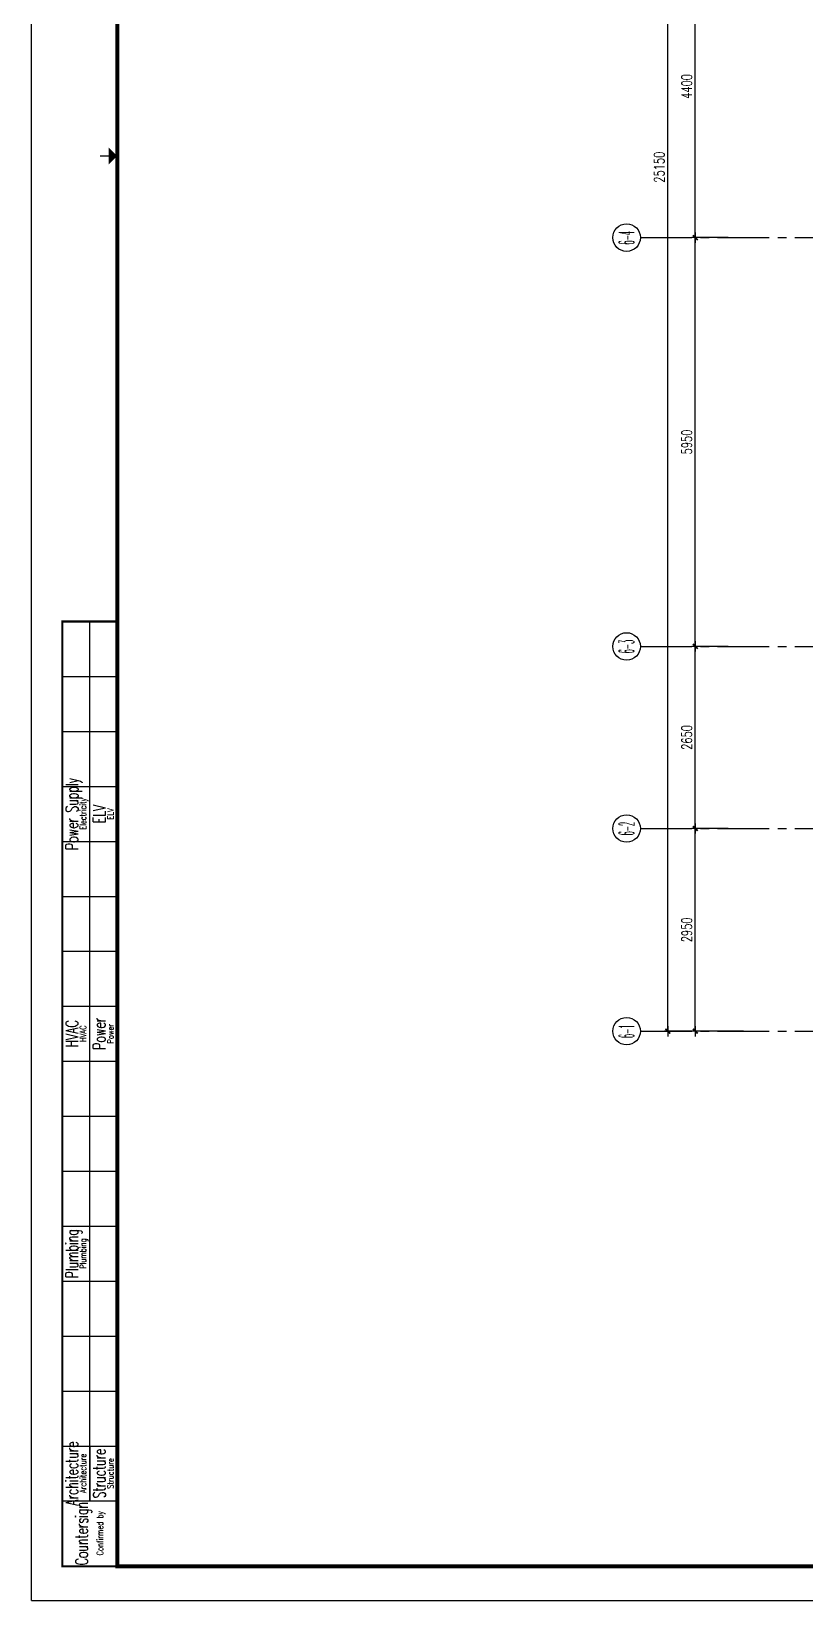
# Model space of a CAD drawing. Extents: x -176901 to -116100, y 26213 to 68263.
# Drawn here: x -176901 to -165633, y 26213 to 49052 of the extents above; entities that cross this region are included whole.
import ezdxf
from ezdxf.enums import TextEntityAlignment as Align

# ---------------------------------------------------------------- set-up
doc = ezdxf.new("R2010")
doc.units = 0
doc.header["$LTSCALE"] = 1000
doc.header["$MEASUREMENT"] = 0
doc.linetypes.add('ACAD_ISO08W100', pattern=[36, 24, -3, 6, -3])
doc.linetypes.add('Plans$0$CENTER2', pattern=[1.125, 0.75, -0.125, 0.125, -0.125])
doc.layers.get('0').update_dxf_attribs({"linetype": 'CONTINUOUS'})
doc.layers.get('Defpoints').update_dxf_attribs({"linetype": 'CONTINUOUS'})
for name, color, linetype in [('A-AXIS', 3, 'CONTINUOUS'), ('A-AXIS-TEXT', 7, 'CONTINUOUS'), ('A-DOTE', 8, 'ACAD_ISO08W100'), ('A-PUB-DIM', 3, 'CONTINUOUS'), ('Plans$0$Grid', 9, 'Plans$0$CENTER2'), ('图框', 7, 'CONTINUOUS')]:
    doc.layers.add(name, color=color, linetype=linetype)
doc.styles.add('COMPLEX', font='COMPLEX')
doc.styles.add('DIM_FONT', font='SIMPLEX', dxfattribs={"width": 0.7, "bigfont": 'GBCBIG'})
doc.styles.add('TKZ2_tjkts.shx', font='tjromant.shx', dxfattribs={"bigfont": 'tjkts.shx'})
doc.styles.add('TONGJI-FONT', font='simplex.shx', dxfattribs={"width": 0.65})
doc.dimstyles.new('DIM100', dxfattribs={"dimscale": 100, "dimtxt": 3, "dimasz": 0.01, "dimexe": 1, "dimexo": 1, "dimgap": 1, "dimtad": 1, "dimdec": 0, "dimtxsty": 'DIM_FONT', "dimblk1": '_DIMX', "dimblk2": '_DIMX', "dimsah": 1, "dimcen": 0.01, "dimclrd": 256, "dimclre": 256, "dimclrt": 7, "dimazin": 3, "dimtfac": 1, "dimtdec": 0, "dimtix": 1, "dimtmove": 2, "dimatfit": 3, "dimldrblk": '_DIMX', "dimfxl": 0, "dimtzin": 5, "dimarcsym": 0})

# ---------------------------------------------------------------- blocks, each defined once
blk = doc.blocks.new('_DIMX')
blk.add_line((-150, 0), (150, 0))
at = {"const_width": 50}
blk.add_lwpolyline([(-70, -70), (70, 70)], dxfattribs=at)
blk = doc.blocks.new('*D12')
at = {"layer": 'A-PUB-DIM', "lineweight": -2}
for p, q in [((-22498, 22043), (-22498, 22570)), ((-22498, 22520), (-19549, 22520)), ((-19548, 22043), (-19548, 22570))]:
    blk.add_line(p, q, dxfattribs=at)
at = {"layer": 'Defpoints', "color": 0}
for p in [(-19548, 22520), (-22498, 21993), (-19548, 21993)]:
    blk.add_point(p, dxfattribs=at)
at = {"layer": 'A-PUB-DIM', "lineweight": -2, "xscale": 0.5, "yscale": 0.5, "zscale": 0.5, "rotation": 180}
blk.add_blockref('_DIMX', (-22498, 22520), dxfattribs=at)
at = {"layer": 'A-PUB-DIM', "lineweight": -2, "xscale": 0.5, "yscale": 0.5, "zscale": 0.5}
blk.add_blockref('_DIMX', (-19548, 22520), dxfattribs=at)
at = {"layer": 'A-PUB-DIM', "insert": (-21023, 22645), "char_height": 150, "attachment_point": 5, "style": 'DIM_FONT'}
blk.add_mtext('\\A1;2950', dxfattribs=at)
blk = doc.blocks.new('*D13')
at = {"layer": 'A-PUB-DIM', "lineweight": -2}
for p, q in [((-19548, 22043), (-19548, 22570)), ((-19548, 22520), (-16899, 22520)), ((-16898, 22043), (-16898, 22570))]:
    blk.add_line(p, q, dxfattribs=at)
at = {"layer": 'Defpoints', "color": 0}
for p in [(-16898, 22520), (-19548, 21993), (-16898, 21993)]:
    blk.add_point(p, dxfattribs=at)
at = {"layer": 'A-PUB-DIM', "lineweight": -2, "xscale": 0.5, "yscale": 0.5, "zscale": 0.5, "rotation": 180}
blk.add_blockref('_DIMX', (-19548, 22520), dxfattribs=at)
at = {"layer": 'A-PUB-DIM', "lineweight": -2, "xscale": 0.5, "yscale": 0.5, "zscale": 0.5}
blk.add_blockref('_DIMX', (-16898, 22520), dxfattribs=at)
at = {"layer": 'A-PUB-DIM', "insert": (-18223, 22645), "char_height": 150, "attachment_point": 5, "style": 'DIM_FONT'}
blk.add_mtext('\\A1;2650', dxfattribs=at)
blk = doc.blocks.new('*D14')
at = {"layer": 'A-PUB-DIM', "lineweight": -2}
for p, q in [((-16898, 22043), (-16898, 22570)), ((-16898, 22520), (-10949, 22520)), ((-10948, 22043), (-10948, 22570))]:
    blk.add_line(p, q, dxfattribs=at)
at = {"layer": 'Defpoints', "color": 0}
for p in [(-10948, 22520), (-16898, 21993), (-10948, 21993)]:
    blk.add_point(p, dxfattribs=at)
at = {"layer": 'A-PUB-DIM', "lineweight": -2, "xscale": 0.5, "yscale": 0.5, "zscale": 0.5, "rotation": 180}
blk.add_blockref('_DIMX', (-16898, 22520), dxfattribs=at)
at = {"layer": 'A-PUB-DIM', "lineweight": -2, "xscale": 0.5, "yscale": 0.5, "zscale": 0.5}
blk.add_blockref('_DIMX', (-10948, 22520), dxfattribs=at)
at = {"layer": 'A-PUB-DIM', "insert": (-13923, 22645), "char_height": 150, "attachment_point": 5, "style": 'DIM_FONT'}
blk.add_mtext('\\A1;5950', dxfattribs=at)
blk = doc.blocks.new('*D15')
at = {"layer": 'A-PUB-DIM', "lineweight": -2}
for p, q in [((-10948, 22043), (-10948, 22570)), ((-10948, 22520), (-6549, 22520)), ((-6548, 22043), (-6548, 22570))]:
    blk.add_line(p, q, dxfattribs=at)
at = {"layer": 'Defpoints', "color": 0}
for p in [(-6548, 22520), (-10948, 21993), (-6548, 21993)]:
    blk.add_point(p, dxfattribs=at)
at = {"layer": 'A-PUB-DIM', "lineweight": -2, "xscale": 0.5, "yscale": 0.5, "zscale": 0.5, "rotation": 180}
blk.add_blockref('_DIMX', (-10948, 22520), dxfattribs=at)
at = {"layer": 'A-PUB-DIM', "lineweight": -2, "xscale": 0.5, "yscale": 0.5, "zscale": 0.5}
blk.add_blockref('_DIMX', (-6548, 22520), dxfattribs=at)
at = {"layer": 'A-PUB-DIM', "insert": (-8748, 22645), "char_height": 150, "attachment_point": 5, "style": 'DIM_FONT'}
blk.add_mtext('\\A1;4400', dxfattribs=at)
blk = doc.blocks.new('*D18')
at = {"layer": 'A-PUB-DIM', "lineweight": -2}
for p, q in [((-22498, 21818), (-22498, 22970)), ((-22498, 22920), (2651, 22920)), ((2652, 21818), (2652, 22970))]:
    blk.add_line(p, q, dxfattribs=at)
at = {"layer": 'Defpoints', "color": 0}
for p in [(2652, 22920), (-22498, 21768), (2652, 21768)]:
    blk.add_point(p, dxfattribs=at)
at = {"layer": 'A-PUB-DIM', "lineweight": -2, "xscale": 0.5, "yscale": 0.5, "zscale": 0.5, "rotation": 180}
blk.add_blockref('_DIMX', (-22498, 22920), dxfattribs=at)
at = {"layer": 'A-PUB-DIM', "lineweight": -2, "xscale": 0.5, "yscale": 0.5, "zscale": 0.5}
blk.add_blockref('_DIMX', (2652, 22920), dxfattribs=at)
at = {"layer": 'A-PUB-DIM', "insert": (-9923, 23045), "char_height": 150, "attachment_point": 5, "style": 'DIM_FONT'}
blk.add_mtext('\\A1;25150', dxfattribs=at)
blk = doc.blocks.new('_AXISO')
blk.add_circle((0, 0), 0.5)
at = {"layer": 'A-AXIS-TEXT', "style": 'COMPLEX', "width": 1.041667}
blk.add_attdef('A', text='', height=0.56, dxfattribs=at).set_placement((-0.25, -0.28), (0.25, -0.28), align=Align.FIT)
blk = doc.blocks.new('TJAD_TK_A0')
at = {"layer": '图框'}
for p, q in [((973, -441.7), (973, 399.3)), ((990, -412.7), (990, -156.7)), ((982, -172.7), (998, -172.7)), ((982, -188.7), (998, -188.7)), ((982, -204.7), (998, -204.7)), ((982, -220.7), (998, -220.7)), ((982, -236.7), (998, -236.7)), ((982, -252.7), (998, -252.7)), ((982, -268.7), (998, -268.7)), ((982, -284.7), (998, -284.7)), ((982, -300.7), (998, -300.7)), ((982, -316.7), (998, -316.7)), ((982, -332.7), (998, -332.7)), ((982, -348.7), (998, -348.7)), ((982, -364.7), (998, -364.7)), ((982, -380.7), (998, -380.7)), ((982, -396.7), (998, -396.7)), ((990, -396.7), (990, -412.7)), ((982, -412.7), (998, -412.7)), ((973, -441.7), (2162, -441.7))]:
    blk.add_line(p, q, dxfattribs=at)
at = {"layer": '图框', "const_width": 1.2}
blk.add_lwpolyline([(2152, -431.7), (2152, 389.3), (998, 389.3), (998, -431.7)], close=True, dxfattribs=at)
at = {"layer": '图框'}
for points, const_width in [([(995.5, -21.2), (993, -21.2)], 0.3), ([(998, -431.7), (982, -431.7), (982, -156.7), (998, -156.7)], 0.6)]:
    blk.add_lwpolyline(points, dxfattribs=dict(at, const_width=const_width))
blk.add_solid([(995.5, -23.7), (995.5, -18.7), (998, -21.2)], dxfattribs=at)
for s, height, style, width, p in [('Power Supply', 3.6, 'TONGJI-FONT', 0.65, (984.79, -212.7)), ('Electricity', 1.8, 'TKZ2_tjkts.shx', 0.8, (988.02, -212.7)), ('ELV', 3.6, 'TONGJI-FONT', 0.65, (992.79, -212.7)), ('ELV', 1.8, 'TKZ2_tjkts.shx', 0.8, (996.02, -212.7)), ('HVAC', 3.6, 'TONGJI-FONT', 0.65, (984.79, -276.7)), ('Power', 3.6, 'TONGJI-FONT', 0.65, (992.79, -276.7)), ('Power', 1.8, 'TKZ2_tjkts.shx', 0.8, (996.02, -276.7)), ('HVAC', 1.8, 'TKZ2_tjkts.shx', 0.8, (988.02, -276.7)), ('Plumbing', 3.6, 'TONGJI-FONT', 0.65, (984.79, -340.7)), ('Plumbing', 1.8, 'TKZ2_tjkts.shx', 0.8, (988.02, -340.7)), ('Architecture', 3.6, 'TONGJI-FONT', 0.65, (984.79, -404.7)), ('Architecture', 1.8, 'TKZ2_tjkts.shx', 0.8, (988.02, -404.7)), ('Structure', 3.6, 'TONGJI-FONT', 0.65, (992.79, -404.7)), ('Structure', 1.8, 'TKZ2_tjkts.shx', 0.8, (996.02, -404.7)), ('Countersign', 3.6, 'TONGJI-FONT', 0.65, (987.62, -422.2)), ('Confirmed by', 1.8, 'TKZ2_tjkts.shx', 0.8, (992.95, -422.09))]:
    blk.add_text(s, height=height, rotation=90, dxfattribs=dict(at, style=style, width=width)).set_placement(p, align=Align.MIDDLE_CENTER)
blk = doc.blocks.new('Grid')
at = {"layer": 'Plans$0$Grid', "color": 8}
for p, q in [((-22498.2, 23320), (-22498.2, -15380)), ((-19548.2, 23320), (-19548.2, -15380)), ((-16898.2, 23320), (-16898.2, -15380)), ((-10948.2, 23320), (-10948.2, -15380))]:
    blk.add_line(p, q, dxfattribs=at)
at = {"layer": 'A-AXIS'}
ref = blk.add_blockref('_AXISO', (-22498.2, 23520), dxfattribs=dict(at, xscale=400.0000000232831, yscale=399.9999999941792, zscale=400))
ref.add_attrib('A', '6-1', dxfattribs={"layer": 'A-AXIS-TEXT', "height": 224, "style": 'COMPLEX', "width": 0.334578}).set_placement((-22598.2, 23408), (-22401.9, 23408), align=Align.FIT)
ref = blk.add_blockref('_AXISO', (-19548.2, 23520), dxfattribs=dict(at, xscale=400.0000000232831, yscale=399.9999999941792, zscale=400))
ref.add_attrib('A', '6-2', dxfattribs={"layer": 'A-AXIS-TEXT', "height": 224, "style": 'COMPLEX', "width": 0.306696}).set_placement((-19648.2, 23408), (-19451.9, 23408), align=Align.FIT)
ref = blk.add_blockref('_AXISO', (-16898.2, 23520), dxfattribs=dict(at, xscale=400.0000000232831, yscale=399.9999999941792, zscale=400))
ref.add_attrib('A', '6-3', dxfattribs={"layer": 'A-AXIS-TEXT', "height": 224, "style": 'COMPLEX', "width": 0.306696}).set_placement((-16998.2, 23408), (-16801.9, 23408), align=Align.FIT)
ref = blk.add_blockref('_AXISO', (-10948.2, 23520), dxfattribs=dict(at, xscale=400.0000000232831, yscale=399.9999999941792, zscale=400))
ref.add_attrib('A', '6-4', dxfattribs={"layer": 'A-AXIS-TEXT', "height": 224, "style": 'COMPLEX', "width": 0.296803}).set_placement((-11048.2, 23408), (-10851.9, 23408), align=Align.FIT)
at = {"layer": 'A-PUB-DIM'}
for base, p1, p2, picture, middle in [((2651.8, 22920), (-22498.2, 21767.7), (2651.8, 21767.7), '*D18', (-9923.2, 23045)), ((-19548.2, 22520), (-22498.2, 21993.5), (-19548.2, 21993.5), '*D12', (-21023.2, 22645)), ((-16898.2, 22520), (-19548.2, 21993.5), (-16898.2, 21993.5), '*D13', (-18223.2, 22645)), ((-10948.2, 22520), (-16898.2, 21993.5), (-10948.2, 21993.5), '*D14', (-13923.2, 22645)), ((-6548.2, 22520), (-10948.2, 21993.5), (-6548.2, 21993.5), '*D15', (-8748.2, 22645))]:
    dim = blk.add_linear_dim(base=base, p1=p1, p2=p2, dimstyle='DIM100', override={"dimscale": 50, "dimclrt": 256}, dxfattribs=at)
    dim.commit()
    dim.dimension.update_dxf_attribs({"geometry": picture, "text_midpoint": middle})

msp = doc.modelspace()

# ---------------------------------------------------------------- block references
at = {"layer": 'A-DOTE', "rotation": 90}
msp.add_blockref('Grid', (-144717.8, 56998.5), dxfattribs=at)
at = {"layer": '图框', "xscale": 50, "yscale": 50, "zscale": 50}
msp.add_blockref('TJAD_TK_A0', (-225550.9, 48298.1), dxfattribs=at)

doc.saveas('drawing.dxf')
